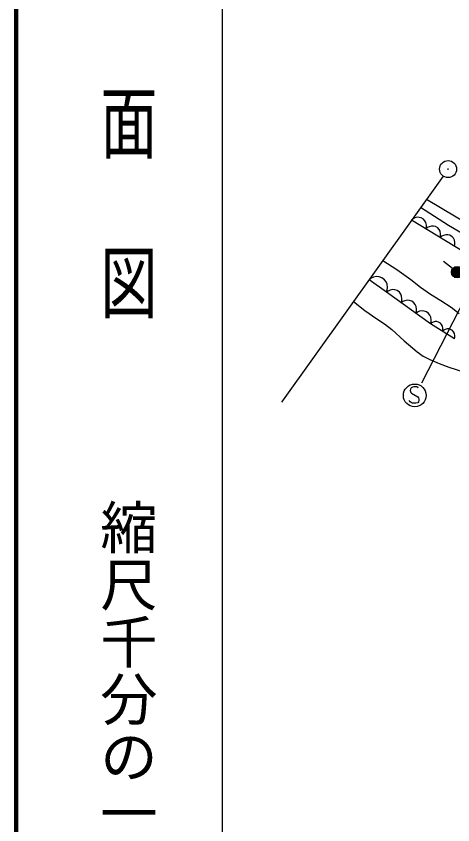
# Model space of a CAD drawing. Units: millimetres, scale not verified. Extents: x 40000 to 680000, y 20000 to 380000.
# Drawn here: x 40000 to 78126, y 262491 to 333196 of the extents above; entities that cross this region are included whole.
import ezdxf
from ezdxf.enums import TextEntityAlignment as Align

# ---------------------------------------------------------------- set-up
doc = ezdxf.new("R2010")
doc.units = ezdxf.units.MM
doc.header["$LTSCALE"] = 1000
for name, color, linetype, lineweight in [('M-BGD', 7, 'Continuous', 25), ('M-STR-STRC', 7, 'Continuous', 25), ('M-TTL', 7, 'Continuous', 140), ('M-TTL-BAND', 7, 'Continuous', 25)]:
    doc.layers.add(name, color=color, linetype=linetype, lineweight=lineweight)
doc.layers.add('M-OTRS', color=7, linetype='Continuous')
doc.styles.add('@ＭＳ ゴシック', font='')
doc.styles.get('@ＭＳ ゴシック').set_extended_font_data('@MS Gothic')

# ---------------------------------------------------------------- blocks, each defined once
blk = doc.blocks.new('BUHIN55')
at = {"color": 7, "linetype": 'Continuous', "lineweight": 25}
blk.add_lwpolyline([(-188, 706), (-337, 609), (-452, 488), (-570, 309), (-613, 131), (-622, -49), (-564, -268), (-466, -419), (-340, -552), (-148, -648), (11, -693), (188, -706)], dxfattribs=at)
blk = doc.blocks.new('BUHIN60')
at = {"color": 7, "linetype": 'Continuous', "lineweight": 25}
blk.add_lwpolyline([(-157, 595), (-282, 514), (-379, 412), (-479, 262), (-516, 112), (-524, -39), (-476, -224), (-394, -352), (-288, -464), (-127, -546), (7, -583), (157, -595)], dxfattribs=at)
blk = doc.blocks.new('BUHIN61')
at = {"color": 7, "linetype": 'Continuous', "lineweight": 25}
blk.add_lwpolyline([(-145, 774), (-312, 682), (-446, 561), (-588, 378), (-649, 191), (-673, -2), (-628, -242), (-535, -413), (-411, -566), (-212, -685), (-44, -745), (145, -774)], dxfattribs=at)
blk = doc.blocks.new('BUHIN510')
at = {"color": 7, "linetype": 'Continuous', "lineweight": 25}
for radius in [498, 440, 382, 322, 265, 195, 135, 77.5, 15]:
    blk.add_circle((0, 0), radius, dxfattribs=at)
blk = doc.blocks.new('BUHIN552')
at = {"color": 7, "linetype": 'Continuous', "lineweight": 25}
blk.add_lwpolyline([(-669, -254), (-671, -335), (-640, -412), (-578, -499), (-466, -606), (-348, -670), (-216, -691), (-93, -657), (-10, -577), (38, -519), (78, -419), (65, -331), (-113, 273), (-94, 380), (-37, 498), (53, 578), (144, 622), (256, 639), (400, 565), (566, 407), (628, 327), (666, 229), (673, 119), (644, -12)], dxfattribs=at)
blk.add_circle((0, 0), 995, dxfattribs=at)
blk = doc.blocks.new('BUHIN564')
at = {"color": 6, "linetype": 'Continuous', "lineweight": 25}
for radius in [746, 22.5]:
    blk.add_circle((0, 0), radius, dxfattribs=at)

msp = doc.modelspace()

# ---------------------------------------------------------------- linework, layer by layer
at = {"layer": 'M-BGD'}
for p, q in [((77277, 319216), (63180, 299436)), ((75830, 317185), (80423, 314434)), ((77745, 314895), (75313, 316460)), ((80758, 311546), (74528, 315359)), ((80972, 313007), (77745, 314895)), ((78108, 311122), (77327, 311747)), ((72335, 309050), (70818, 310153)), ((76167, 306287), (72335, 309050)), ((78262, 304995), (76167, 306287))]:
    msp.add_line(p, q, dxfattribs=at)
for points in [[(72012, 311828), (73246, 311032), (74454, 310181), (75296, 309513), (76174, 308893), (77095, 308346), (77990, 307745), (78685, 307207)], [(72335, 309050), (72404, 309266), (72421, 309480), (72394, 309754), (72294, 309967), (72157, 310153), (71922, 310324), (71702, 310396), (71469, 310427), (71200, 310367), (71005, 310283), (70818, 310153)], [(69458, 308244), (70456, 307466), (71490, 306738), (72167, 306295), (72805, 305806), (73880, 304810), (75008, 303849), (75551, 303481), (76124, 303165), (76941, 302816), (77785, 302521), (79156, 302061)]]:
    msp.add_lwpolyline(points, dxfattribs=at)
at = {"layer": 'M-STR-STRC'}
msp.add_line((80759, 311624), (75400, 301111), dxfattribs=at)
at = {"layer": 'M-TTL', "color": 2}
msp.add_line((40000, 380000), (40000, 20000), dxfattribs=at)
at = {"layer": 'M-TTL-BAND'}
msp.add_line((58000, 370000), (58000, 20000), dxfattribs=at)

# ---------------------------------------------------------------- block references
at = {"layer": 'M-BGD', "rotation": 223.57429}
for name, p in [('BUHIN55', (75151, 314978)), ('BUHIN55', (76397, 314215)), ('BUHIN55', (77643, 313452)), ('BUHIN510', (78499, 310810)), ('BUHIN61', (72973, 308590)), ('BUHIN61', (74251, 307669)), ('BUHIN61', (75529, 306748)), ('BUHIN60', (76691, 305964)), ('BUHIN60', (77738, 305318))]:
    msp.add_blockref(name, p, dxfattribs=at)
at = {"layer": 'M-OTRS', "rotation": 223.57429}
msp.add_blockref('BUHIN564', (77712, 319827), dxfattribs=at)
at = {"layer": 'M-STR-STRC', "rotation": 223.57429}
msp.add_blockref('BUHIN552', (74803, 300039), dxfattribs=at)

# ---------------------------------------------------------------- texts
at = {"layer": 'M-TTL-BAND', "style": '@ＭＳ ゴシック', "width": 1.4}
msp.add_text('平  面  図', height=3666, rotation=270, dxfattribs=at).set_placement((49777, 306475), align=Align.MIDDLE_RIGHT)
at = {"layer": 'M-TTL-BAND', "style": '@ＭＳ ゴシック'}
msp.add_text('縮尺千分の一', height=3666, rotation=270, dxfattribs=at).set_placement((49777, 261030), align=Align.MIDDLE_RIGHT)

doc.saveas('drawing.dxf')
